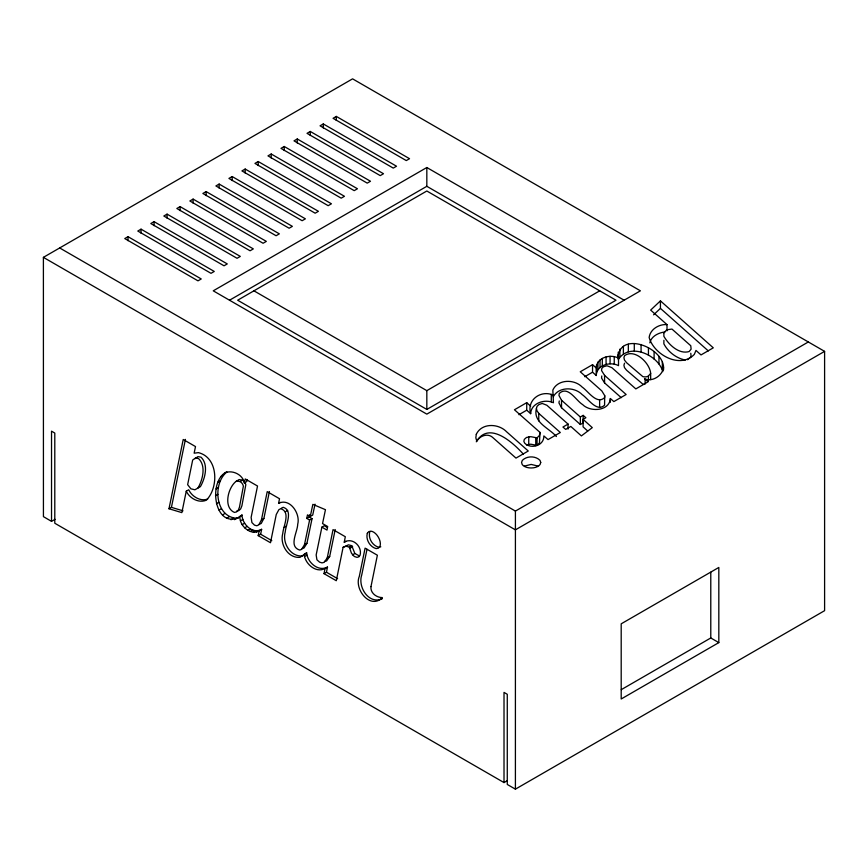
<?xml version="1.0" encoding="UTF-8"?>
<svg xmlns="http://www.w3.org/2000/svg" width="868" height="868" viewBox="0 0 868 868"><rect width="100%" height="100%" fill="white"/><g stroke="black" fill="none" stroke-linecap="round" stroke-linejoin="round"><path stroke-width="1.3" d="M55.042 519.335L51.527 521.364L51.527 431.168L54.792 433.056L54.792 523.241L504.015 782.578L507.346 780.658M504.015 782.578L504.015 692.404L507.27 694.281L507.27 784.455L515.408 789.153L824.6 610.671L824.6 351.366L352.582 78.847L43.4 257.351L43.433 516.644L51.527 521.364M808.325 341.97L515.418 511.078L515.408 789.153M663.901 340.289L663.868 343.826C668.045 351.898 676.356 358.289 685.297 360.025M592.54 364.679L592.54 372.198L596.283 375.529L596.283 368.01L592.54 364.679L580.258 371.775L601.817 390.904L604.714 395.645L604.573 397.674C596.728 404.998 588.124 391.088 582.135 387.052C574.323 378.915 557.809 379.132 552.829 390.079L553.426 402.752C544.952 398.629 530.999 403.088 530.663 413.689L526.724 410.195L526.724 402.676L514.453 409.761L540.005 432.405L539.44 442.962L537.053 445.371L530.76 444.199L526.475 444.991M596.283 368.01C596.359 357.518 610.464 353.732 618.515 358.148L618.515 365.656C610.464 361.251 596.359 365.037 596.283 375.529M644.49 378.665L648.103 381.811L635.832 388.907L611.875 367.674L606.982 365.764L603.444 366.752L601.774 368.455L601.567 370.571L604.573 375.377L626.132 394.506L613.85 401.591L610.356 398.521C609.434 411.258 590.305 412.333 582.678 404.618C575.875 400.517 568.073 385.273 559.274 393.443L558.949 395.417L561.531 400.224L580.345 416.998L580.345 424.517L583.177 422.879L583.177 415.371L580.345 416.998M234.468 519.661L238.765 517.404C214.222 528.883 207.669 480.492 226.754 471.845M236.91 518.25C215.459 517.393 212.215 483.91 226.711 472.138M617.951 357.681C619.85 329.731 666.168 348.22 663.51 369.974M601.774 375.974L601.567 378.09L604.573 382.896L621.228 397.674M530.663 413.689C526.496 399.779 541.176 389.493 553.426 395.233M559.274 400.962L558.949 402.936L561.531 407.743L580.345 424.517M540.005 432.405L539.44 435.443L537.053 437.863L530.76 436.68L526.475 437.472L524.337 439.36L523.838 441.313L524.663 443.114C530.956 449.602 544.269 445.675 543.835 435.91L548.044 439.588L560.316 432.503L538.757 413.374L537.032 410.879L536.424 408.47L537.053 406.3L538.919 404.575L542.229 403.457L546.829 405.226L568.063 424.094L568.063 429.096M369.757 531.889C368.021 538.138 372.361 545.571 378.622 547.198L380.792 546.807M324.003 573.639L326.444 572.229L327.507 567.075L325.066 568.486L324.003 573.639L336.285 580.725L343.11 547.274L346.028 546.243L349.316 547.1L351.431 553.133L354.263 556.453L356.976 557.365L358.907 556.822L360.057 555.205C362.531 546.514 352.473 536.945 344.238 542.207L345.312 536.728L333.041 529.632L327.247 557.874L324.176 562.345L321.985 562.887L319.554 562.128L316.929 559.817L316.158 554.956L321.887 527.136L324.328 525.726L327.399 527.494M309.605 520.04L306.773 518.413L309.214 517.002L312.046 518.63L309.605 520.04L304.484 544.724L301.608 549.368L299.742 550.062C288.263 546.525 297.561 532.16 297.713 524.218C300.578 513.747 290.075 497.722 278.595 503.299L279.507 498.731L267.225 491.635L261.442 519.878L258.783 524.88L256.841 525.758L254.53 525.162L251.915 522.59L251.123 517.404L257.525 486.037L245.253 478.952L244.331 482.933L246.772 481.534L247.228 479.537M306.773 518.413L307.478 514.876L310.267 516.493L312.708 515.082L315.03 504.178M309.214 517.002L309.681 514.648M186.262 491.179L181.857 512.619L168.989 508.756L183.224 439.49L195.506 446.575L194.139 453.183L198.425 452.629C218.497 457.61 218.779 487.675 206.334 500.218C198.663 503.462 189.615 498.308 186.262 491.179L188.703 489.769C191.882 496.485 200.302 501.758 207.669 499.057M168.989 508.756L171.43 507.346L185.405 439.382M259.282 524.348L261.225 523.469L263.883 518.467L269.406 491.516M324.426 561.477L326.618 560.934L329.688 556.464L335.211 529.513M367.001 549.292L361.739 574.963C357.562 586.996 368.911 604.92 382.332 598.725M258.197 535.643L259.207 530.728L261.648 529.317L260.639 534.232L258.197 535.643L270.48 542.728L276.263 514.496L278.921 509.614L280.755 508.724C291.019 511.849 283.272 526.258 282.773 533.462C279.637 544.301 288.067 558.493 300.046 557.332L306.654 552.818C307.315 562.225 318.155 572.088 327.507 567.075M302.183 548.652L304.05 547.958L306.925 543.314L312.046 518.63M310.267 516.493L312.849 504.373L325.457 509.69L322.549 523.578L327.67 526.529L326.997 530.088L321.887 527.136M281.362 508.203L283.196 507.313C293.46 510.438 285.713 524.847 285.214 532.062C282.067 542.891 290.509 557.082 302.487 555.921L306.654 552.818M624.548 363.204L623.918 365.2L624.483 367.598L626.544 370.202L642.797 384.101A4.59 2.647 0 0 0 644.447 384.405M649.828 342.838C651.282 336.241 658.66 332.607 664.921 332.01M663.51 367.468C662.501 375.551 652.834 381.931 645.108 379.023L645.108 384.036M618.244 359.645C629.246 342.068 658.02 354.621 662.816 371.634M553.317 396.698C558.808 386.553 574.551 386.727 582.135 394.571C588.124 398.607 596.728 412.517 604.573 405.193L604.714 395.645M476.293 441.812C488.879 420.275 513.303 442.854 523.371 454.17M197.958 488.055C202.689 479.841 206.28 465.942 198.544 458.575L195.484 458.033L192.674 460.04L187.64 484.669L190.884 488.803L194.888 489.791L200.399 486.644C205.13 478.431 208.721 464.532 200.985 457.165L197.926 456.622L195.116 458.629M648.439 375.996L650.664 373.37C649.915 363.095 634.671 348.209 624.548 355.696L623.918 357.692L624.483 360.079L626.544 362.683L642.797 376.593A4.59 2.647 0 0 0 648.439 375.996L648.439 381.009M667.004 324.621C659.159 323.948 650.175 329.222 649.145 337.478C653.788 354.524 679.97 369.312 694.313 354.415L695.973 350.433L701.019 354.925L713.29 347.829L660.429 300.87L650.653 310.082L667.004 324.621L667.004 330.882M653.582 314.834L660.429 308.39L660.429 300.87M237.257 518.391L241.988 515.006C242.194 524.174 252.523 534.504 261.648 529.317M239.698 516.981L241.988 515.006M236.161 481.436L239.091 479.548L242.487 480.156A4.59 2.647 60 0 1 244.19 481.556M128.019 236.682L124.764 238.559L197.991 280.841L201.246 278.964L128.019 236.682L128.019 240.707M141.039 229.163L137.784 231.04L211.011 273.322L214.266 271.445L141.039 229.163L141.039 233.188M154.059 221.655L150.804 223.532L224.031 265.803L227.286 263.926L154.059 221.655L154.059 225.68M167.079 214.136L163.824 216.013L237.051 258.295L240.306 256.407L167.079 214.136L167.079 218.161M180.088 206.617L176.833 208.494L250.071 250.776L253.326 248.899L180.088 206.617L180.088 210.642M193.108 199.097L189.853 200.985L263.08 243.257L266.335 241.38L193.108 199.097L193.108 203.134M206.128 191.589L202.873 193.466L276.1 235.738L279.355 233.861L206.128 191.589L206.128 195.615M219.148 184.07L215.893 185.947L289.12 228.23L292.375 226.353L219.148 184.07L219.148 188.096M232.168 176.551L228.913 178.428L302.14 220.711L305.395 218.834L232.168 176.551L232.168 180.577M245.188 169.043L241.933 170.92L315.16 213.192L318.415 211.315L245.188 169.043L245.188 173.068M258.208 161.524L254.953 163.401L328.18 205.683L331.435 203.796L258.208 161.524L258.208 165.549M271.217 154.005L267.962 155.882L341.2 198.164L344.455 196.287L271.217 154.005L271.217 158.03M284.237 146.486L280.982 148.374L354.209 190.645L357.464 188.768L284.237 146.486L284.237 150.511M297.257 138.978L294.002 140.855L367.229 183.126L370.484 181.249L297.257 138.978L297.257 143.003M310.277 131.459L307.022 133.336L380.249 175.618L383.504 173.73L310.277 131.459L310.277 135.484M323.297 123.94L320.042 125.817L393.269 168.099L396.524 166.222L323.297 123.94L323.297 127.965M336.317 116.42L333.062 118.308L406.289 160.58L409.544 158.703L336.317 116.42L336.317 120.457M426.828 167.513L213.246 290.823L426.828 414.134L640.41 290.823L426.828 167.513L426.828 186.305L624.146 300.219M229.521 300.219L426.828 186.305M220.873 476.586L223.315 475.176M217.857 482.217L220.298 480.807M216.067 488.879L218.508 487.469M215.492 495.747L217.933 494.337M240.045 481.566A4.59 2.647 60 0 1 243.376 486.156L239.459 507.183L238.233 510.276L236.443 511.957L234.403 512.413C222.87 507.389 228.132 486.742 236.649 480.959L240.045 481.566L242.487 480.156M216.447 503.7L218.888 502.29M218.986 510.069L221.427 508.659M253.933 290.823L426.828 390.643L599.734 290.823M222.609 514.854L225.051 513.444M226.852 518.12L229.293 516.71M231.04 519.748L233.481 518.337M426.828 409.436L616.009 300.219L426.828 191.003L237.658 300.219L426.828 409.436L426.828 390.643M259.207 530.728C251.742 535.274 242.617 528.167 240.425 520.843L242.866 519.444M278.595 503.299L280.223 502.355M242.15 524.673L244.592 523.263M244.667 527.831L247.098 526.431M261.442 519.878L263.883 518.467M247.912 530.283L250.353 528.872M250.407 531.487L252.848 530.077M285.236 511.849L287.677 510.438M253.282 532.225L255.724 530.825M256.364 532.084L258.805 530.673M284.086 527.375L286.527 525.965M518.912 414.709L526.724 410.195M584.728 376.712L592.54 372.198M304.484 544.724L306.925 543.314M325.066 568.486C316.473 573.205 306.545 564.916 304.527 556.529L306.968 555.119M344.238 542.207L345.865 541.263M343.11 547.274L348.469 544.833L351.757 545.701L354.86 553.491L359.417 555.954M327.247 557.874L329.688 556.464M349.316 547.1L351.757 545.701M350.205 548.099L352.647 546.688M568.063 424.094L562.941 427.045L565.686 429.4L570.808 426.448L581.386 435.91L592.291 427.642L583.09 419.352L585.878 417.747L583.177 415.371M352.419 554.902L354.86 553.491M824.6 351.366L515.408 529.86L43.4 257.351M621.282 689.648L710.784 637.969L718.823 642.613L718.823 567.455L621.195 623.821L621.195 698.99L718.823 642.613M687.586 359.732L691.112 356.694L690.776 353.254M524.435 466.073L531.162 464.423L537.878 466.04M236.845 511.002L238.884 510.547L240.675 508.865L241.901 505.784L245.818 484.745A4.59 2.647 60 0 0 245.253 483.172M225.127 472.789C232.624 469.621 242.986 474.807 244.331 482.933M171.43 507.346L183.007 510.829M59.675 247.955L515.418 511.078M260.639 534.232L271.803 540.677M326.444 572.229L337.609 578.674M660.429 308.39L708.31 350.922M526.724 402.676L530.663 406.17M536.424 408.47C532.681 422.499 549.075 427.967 556.399 436.539M587.69 431.016L583.09 426.872L583.09 419.352M239.546 516.417L240.425 520.843M617.951 355.175L618.515 358.148M304.212 554.229L304.527 556.529M710.784 572.207L710.784 637.969M662.349 361.891L662.349 369.41M658.975 356.466L658.975 363.974M654.103 351.583L654.103 359.102M650.664 373.37L650.664 379.631M648.439 347.645L648.439 355.153M641.072 344.498L641.072 352.007M634.291 343.511L634.291 351.019M628.334 344.249L628.334 351.768M623.387 346.299L623.387 353.808M619.882 349.11L619.882 356.629M618.244 352.126L618.244 358.386M614.24 356.694L614.24 364.202M610.356 398.521L610.356 402.275M610.063 356.271L610.063 363.79M606.07 356.867L606.07 364.376M604.573 375.377L604.573 382.896M602.316 358.451L602.316 365.971M600.027 360.014L600.027 367.533M599.625 399.985L599.625 407.504M597.954 362.13L597.954 369.649M596.533 364.875L596.533 372.394M561.531 400.224L561.531 407.743M551.288 394.365L551.288 401.873M538.757 413.374L538.757 420.882M537.053 437.863L537.053 445.371M535.74 438.134L535.74 445.653M528.742 436.647L528.742 444.166M663.901 332.78L663.868 336.307C668.62 344.509 678.863 354.578 689.105 351.562L691.112 349.175L690.776 345.746L671.962 329.07L666.754 329.807L663.901 332.78M370.983 586.605C370.213 593.018 376.43 597.575 382.354 597.596C370.365 609.987 353.851 589.307 359.309 576.374L365.092 548.142L377.374 555.227L370.983 586.605M476.293 434.293L475.838 437.819L476.803 441.226C479.917 435.541 488.25 432.785 493.132 437.841L515.983 458.098L528.265 451.002L506.706 431.873C498.623 423.367 481.762 422.651 476.293 434.293M367.316 533.299C365.58 539.549 369.92 546.97 376.18 548.609L378.35 548.218L379.826 546.623A9.526 5.501 60 0 0 378.35 537.162A9.526 5.501 60 0 0 370.896 531.162L368.748 531.628L367.316 533.299M540.731 462.438L540.07 464.521A9.526 5.501 0 0 1 531.14 467.971A9.526 5.501 0 0 1 522.211 464.521L521.57 462.449L522.319 460.376C526.865 455.765 535.458 455.722 540.005 460.355L540.731 462.438"/></g></svg>
